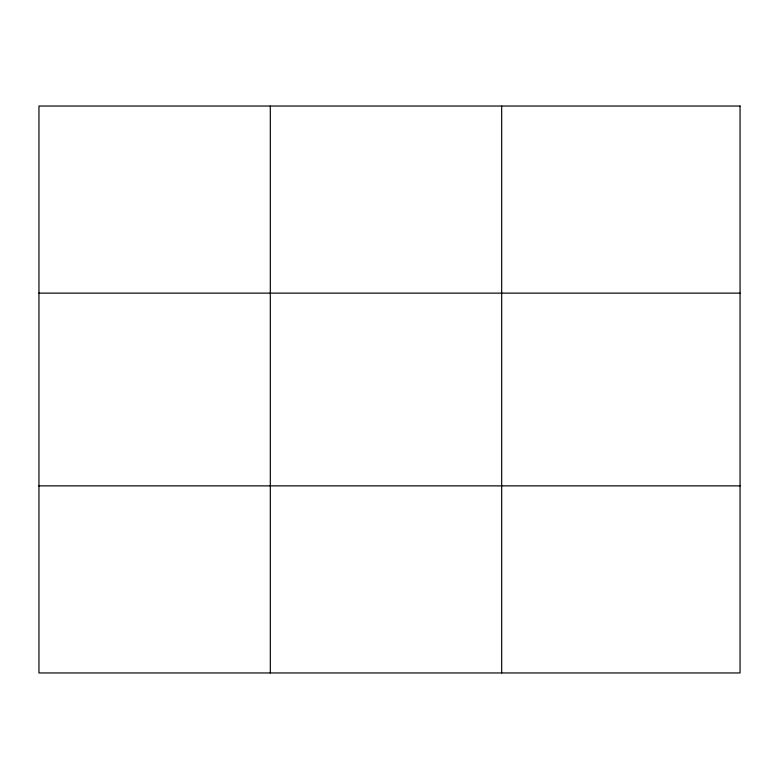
<?xml version="1.0" encoding="UTF-8"?>
<svg xmlns="http://www.w3.org/2000/svg" width="779" height="779" viewBox="0 0 779 779"><rect width="100%" height="100%" fill="white"/><g stroke="black" fill="none" stroke-linecap="round" stroke-linejoin="round"><path stroke-width="1.17" d="M270.313 672.959L270.313 106.041M501.676 672.959L501.676 106.041M38.95 293.128L740.05 293.128M38.95 485.872L740.05 485.872M740.05 106.041L740.05 672.959L38.95 672.959L38.95 106.041L740.05 106.041"/></g></svg>
